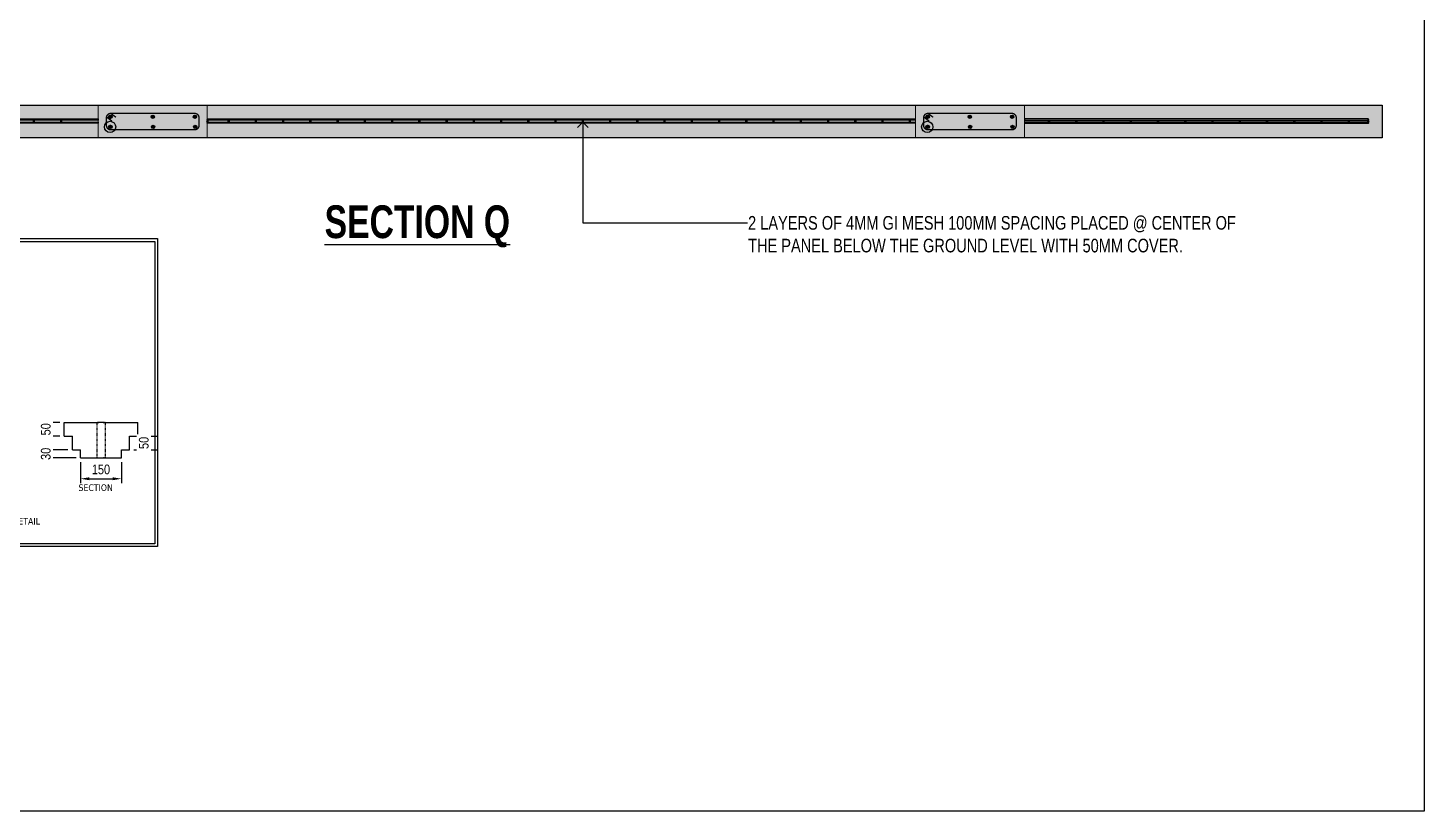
# Model space of a CAD drawing. Header units: centimetres. Extents: x -6122352 to 6876996, y -1694241 to 2592194.
# Drawn here: x 2996573 to 3001697, y -661811 to -658938 of the extents above; entities that cross this region are included whole.
import ezdxf
from ezdxf import colors
from ezdxf.entities.mleader import LeaderData, LeaderLine
from ezdxf.math import Vec2, Vec3

# ---------------------------------------------------------------- set-up
doc = ezdxf.new("R2010")
doc.units = ezdxf.units.CM
doc.header["$MEASUREMENT"] = 0
doc.header["$PDMODE"] = 66
doc.header["$PDSIZE"] = 100
doc.linetypes.add('CENTER', pattern=[2, 1.25, -0.25, 0.25, -0.25])
doc.linetypes.add('DXK_LINE_DOT2', pattern=[3.9198, 1.9599, -1.9599])
doc.layers.get('Defpoints').update_dxf_attribs({"color": 255, "linetype": 'CENTER'})
doc.layers.add('00-MI-DIM', color=7, linetype='Continuous')
doc.layers.add('SECTION', color=130, linetype='Continuous')
doc.styles.add('AR_TXT_1', font='swissc.ttf')
doc.styles.add('JWC 2.5MM', font='GOTHIC.TTF', dxfattribs={"width": 0.8, "height": 2.5})
doc.styles.add('JWC STD', font='swissc.ttf', dxfattribs={"width": 0.9})
doc.styles.add('tahoma', font='tahoma.ttf')
doc.dimstyles.new('JWC Swis', dxfattribs={"dimscale": 25, "dimtxt": 2.2, "dimasz": 2, "dimexe": 1, "dimexo": 1, "dimgap": 1, "dimtad": 1, "dimdec": 0, "dimzin": 0, "dimdsep": 46, "dimtxsty": 'AR_TXT_1', "dimcen": 0, "dimclrd": 1, "dimclre": 1, "dimclrt": 7, "dimadec": 0, "dimazin": 0, "dimtfac": 1, "dimtdec": 0, "dimtix": 1, "dimtofl": 0, "dimtmove": 0, "dimatfit": 3, "dimfxl": 1, "dimtfill": 1, "dimtfillclr": 256, "dimtolj": 1, "dimtzin": 0, "dimlwd": -1, "dimlwe": -1, "dimarcsym": 0})
pattern_1 = [(50, (-6588986.766, -3490228.35), (14.345203652, -1.2550427), [1.5, -16.5]), (355, (-6588986.766, -3490228.35), (-2.775026672, 15.043842674), [1.2, -13.2]), (100.45144446, (-6588985.571, -3490228.455), (11.570176935, 13.78879982), [1.27480384, -14.02284224]), (46.1842, (-6588986.766, -3490224.35), (21.344826613, -3.310385616), [2.25, -24.75]), (96.6356355, (-6588984.987, -3490224.626), (18.693238913, 19.482372015), [1.91220684, -21.0342752]), (351.184164, (-6588986.766, -3490224.35), (18.6932389, 19.482372005), [1.8, -19.80000002]), (21, (-6588984.766, -3490225.35), (11.938141042, -8.052377813), [1.5, -16.5]), (326, (-6588984.766, -3490225.35), (4.866306638, 14.5030009), [1.2, -13.2]), (71.45144474, (-6588983.771, -3490226.021), (16.804447535, 6.450623056), [1.2748038, -14.02284224]), (37.5, (-6588986.766, -3490228.35), (0.2431971063, 6.6578770766), [0, -13.04, 0, -13.4, 0, -13.25]), (7.5, (-6588986.766, -3490228.35), (5.261390749, 7.8882342376), [0, -7.64, 0, -12.74, 0, -5.05]), (327.5, (-6588991.226, -3490228.35), (10.6764487234, -0.4510974347), [0, -5, 0, -15.6, 0, -20.7]), (317.5, (-6588993.226, -3490228.35), (11.663723387, 2.002099647), [0, -6.5, 0, -10.36, 0, -14.7])]
pattern_2 = [(50, (-6585987.616, -3490228.337), (14.345203652, -1.2550427), [1.5, -16.5]), (355, (-6585987.616, -3490228.337), (-2.775026672, 15.043842674), [1.2, -13.2]), (100.45144446, (-6585986.421, -3490228.441), (11.570176935, 13.78879982), [1.27480384, -14.02284224]), (46.1842, (-6585987.616, -3490224.337), (21.344826613, -3.310385616), [2.25, -24.75]), (96.6356355, (-6585985.838, -3490224.613), (18.693238913, 19.482372015), [1.91220684, -21.0342752]), (351.184164, (-6585987.616, -3490224.337), (18.6932389, 19.482372005), [1.8, -19.80000002]), (21, (-6585985.616, -3490225.337), (11.938141042, -8.052377813), [1.5, -16.5]), (326, (-6585985.616, -3490225.337), (4.866306638, 14.5030009), [1.2, -13.2]), (71.45144474, (-6585984.621, -3490226.008), (16.804447535, 6.450623056), [1.2748038, -14.02284224]), (37.5, (-6585987.6163, -3490228.3367), (0.2431971063, 6.6578770766), [0, -13.04, 0, -13.4, 0, -13.25]), (7.5, (-6585987.616, -3490228.337), (5.261390749, 7.8882342376), [0, -7.64, 0, -12.74, 0, -5.05]), (327.5, (-6585992.0763, -3490228.3367), (10.6764487234, -0.4510974347), [0, -5, 0, -15.6, 0, -20.7]), (317.5, (-6585994.076, -3490228.337), (11.663723387, 2.002099647), [0, -6.5, 0, -10.36, 0, -14.7])]

# ---------------------------------------------------------------- blocks, each defined once
blk = doc.blocks.new('COPING-SEC')
at = {"color": 144, "linetype": 'Continuous', "true_color": 0x1571b2}
for p, q in [((-33109, 19138.3), (-32982.2, 19138.3)), ((-33109, 19088.3), (-33109, 19138.3)), ((-32981.5, 19138.3), (-32982.2, 19138.3)), ((-32965.9, 19138.3), (-32981.5, 19138.3)), ((-32965.9, 19138.3), (-32839, 19138.3)), ((-32839, 19088.3), (-32839, 19138.3)), ((-33109, 19088.3), (-33079, 19088.3)), ((-33079, 19038.3), (-33079, 19088.3)), ((-32869, 19038.3), (-32869, 19088.3)), ((-32869, 19088.3), (-32839, 19088.3)), ((-33079, 19038.3), (-33049, 19038.3)), ((-33049, 19008.3), (-33049, 19038.3)), ((-32899, 19038.3), (-32869, 19038.3)), ((-32899, 19008.3), (-32899, 19038.3)), ((-33049, 19008.3), (-32982.2, 19008.3)), ((-33034, 19008.3), (-32914, 19008.3)), ((-32965.9, 19008.3), (-32899, 19008.3))]:
    blk.add_line(p, q, dxfattribs=at)
at = {"color": 144, "linetype": 'DXK_LINE_DOT2', "true_color": 0x1571b2}
for p, q in [((-32989, 19138.3), (-32989, 19008.3)), ((-32982.2, 19138.3), (-32989, 19138.3)), ((-32959, 19138.3), (-32965.9, 19138.3)), ((-32959, 19138.3), (-32959, 19008.3)), ((-32989, 19008.3), (-32982.2, 19008.3)), ((-32959, 19008.3), (-32965.9, 19008.3))]:
    blk.add_line(p, q, dxfattribs=at)
blk = doc.blocks.new('_Open90')
at = {"color": 0, "linetype": 'ByBlock', "lineweight": -2}
for p, q in [((0, 0), (-1, 0)), ((-0.5, 0.5), (0, 0)), ((0, 0), (-0.5, -0.5))]:
    blk.add_line(p, q, dxfattribs=at)
blk = doc.blocks.new('*D637')
at = {"layer": '00-MI-DIM', "color": 1, "ltscale": 20, "transparency": 16777216}
for p, q in [((2996689.9, -660385.2), (2996656.5, -660385.2)), ((2996689.9, -660435.2), (2996656.5, -660435.2))]:
    blk.add_line(p, q, dxfattribs=at)
at = {"layer": 'Defpoints', "color": 0, "ltscale": 20, "transparency": 16777216}
for p in [(2996705.9, -660385.2), (2996705.9, -660435.2)]:
    blk.add_point(p, dxfattribs=at)
at = {"layer": '00-MI-DIM', "color": 7, "ltscale": 20, "transparency": 16777216, "insert": (2996638.5, -660410.2), "char_height": 35.2, "attachment_point": 5, "rotation": 90, "style": 'AR_TXT_1', "bg_fill": 3, "box_fill_scale": 1.25, "bg_fill_color": 256, "bg_fill_true_color": 13158600, "bg_fill_transparency": 0}
blk.add_mtext('\\A1;50', dxfattribs=at)
at = {"layer": 'Defpoints', "color": 0, "ltscale": 20, "transparency": 16777216}
blk.add_point((2996672.5, -660435.2), dxfattribs=at)
blk = doc.blocks.new('*D638')
at = {"layer": '00-MI-DIM', "color": 1, "ltscale": 20, "transparency": 16777216}
for p, q in [((2996719.9, -660485.2), (2996656.5, -660485.2)), ((2996749.9, -660515.2), (2996656.5, -660515.2))]:
    blk.add_line(p, q, dxfattribs=at)
at = {"layer": 'Defpoints', "color": 0, "ltscale": 20, "transparency": 16777216}
for p in [(2996735.9, -660485.2), (2996765.9, -660515.2)]:
    blk.add_point(p, dxfattribs=at)
at = {"layer": '00-MI-DIM', "color": 7, "ltscale": 20, "transparency": 16777216, "insert": (2996638.5, -660500.2), "char_height": 35.2, "attachment_point": 5, "rotation": 90, "style": 'AR_TXT_1', "bg_fill": 3, "box_fill_scale": 1.25, "bg_fill_color": 256, "bg_fill_true_color": 13158600, "bg_fill_transparency": 0}
blk.add_mtext('\\A1;30', dxfattribs=at)
at = {"layer": 'Defpoints', "color": 0, "ltscale": 20, "transparency": 16777216}
blk.add_point((2996672.5, -660515.2), dxfattribs=at)
blk = doc.blocks.new('*D639')
at = {"layer": '00-MI-DIM', "color": 1, "ltscale": 20, "transparency": 16777216}
for p, q in [((2996961.9, -660435.2), (2997048.2, -660435.2)), ((2996961.9, -660485.2), (2997048.2, -660485.2))]:
    blk.add_line(p, q, dxfattribs=at)
at = {"layer": '00-MI-DIM', "color": 7, "ltscale": 20, "transparency": 16777216, "insert": (2996998.2, -660460.2), "char_height": 35.2, "attachment_point": 5, "rotation": 90, "style": 'AR_TXT_1', "bg_fill": 3, "box_fill_scale": 1.25, "bg_fill_color": 256, "bg_fill_true_color": 13158600, "bg_fill_transparency": 0}
blk.add_mtext('\\A1;50', dxfattribs=at)
at = {"layer": 'Defpoints', "color": 0, "ltscale": 20, "transparency": 16777216}
for p in [(2996945.9, -660435.2), (2996945.9, -660485.2), (2997032.2, -660485.2)]:
    blk.add_point(p, dxfattribs=at)
blk = doc.blocks.new('*D640')
at = {"layer": '00-MI-DIM', "color": 1, "ltscale": 20, "transparency": 16777216}
for p, q in [((2996765.9, -660531.2), (2996765.9, -660607.6)), ((2996915.9, -660531.2), (2996915.9, -660607.6)), ((2996797.9, -660591.6), (2996883.9, -660591.6))]:
    blk.add_line(p, q, dxfattribs=at)
for points in [[(2996797.9, -660586.3), (2996797.9, -660597), (2996765.9, -660591.6)], [(2996883.9, -660586.3), (2996883.9, -660597), (2996915.9, -660591.6)]]:
    blk.add_solid(points, dxfattribs=at)
at = {"layer": 'Defpoints', "color": 0, "ltscale": 20, "transparency": 16777216}
for p in [(2996765.9, -660515.2), (2996915.9, -660515.2), (2996915.9, -660591.6)]:
    blk.add_point(p, dxfattribs=at)
at = {"layer": '00-MI-DIM', "color": 7, "ltscale": 20, "transparency": 16777216, "insert": (2996840.9, -660557.6), "char_height": 35.2, "attachment_point": 5, "style": 'AR_TXT_1', "bg_fill": 3, "box_fill_scale": 1.25, "bg_fill_color": 256, "bg_fill_true_color": 13158600, "bg_fill_transparency": 0}
blk.add_mtext('\\A1;150', dxfattribs=at)

msp = doc.modelspace()

# ---------------------------------------------------------------- hatches: boundary and pattern name
at = {"layer": 'SECTION', "ltscale": 20}
h = msp.add_hatch(dxfattribs=at)
h.set_pattern_fill('AR-CONC', color=8, scale=5)
h.set_pattern_definition([(50, (-6605864.99, -3485668.882), (35.86300913, -3.13760675), [3.75, -41.25]), (355, (-6605864.99, -3485668.88), (-6.93756668, 37.60960669), [3, -33]), (100.45144446, (-6605862.003, -3485669.143), (28.92544234, 34.47199955), [3.1870096, -35.0571056]), (46.1842, (-6605864.99, -3485658.88), (53.36206653, -8.27596404), [5.625, -61.875]), (96.6356355, (-6605860.544, -3485659.57), (46.73309728, 48.70593004), [4.7805171, -52.585688]), (351.184164, (-6605864.99, -3485658.88), (46.73309725, 48.70593), [4.5, -49.50000005]), (21, (-6605859.99, -3485661.382), (29.84535261, -20.13094453), [3.75, -41.25]), (326, (-6605859.99, -3485661.38), (12.1657666, 36.25750225), [3, -33]), (71.45144474, (-6605857.504, -3485663.06), (42.01111884, 16.12655764), [3.1870095, -35.0571056]), (37.5, (-6605864.991, -3485668.882), (0.607992766, 16.644692692), [0, -32.6, 0, -33.5, 0, -33.125]), (7.5, (-6605864.991, -3485668.882), (13.153476872, 19.720585594), [0, -19.1, 0, -31.85, 0, -12.625]), (327.5, (-6605876.141, -3485668.882), (26.691121809, -1.127743587), [0, -12.5, 0, -39, 0, -51.75]), (317.5, (-6605881.14, -3485668.882), (29.159308467, 5.005249117), [0, -16.25, 0, -25.9, 0, -36.75])])
h.paths.add_polyline_path([(2995542.605, -659221.44704), (2995542.605, -659341.43361), (3001542.605, -659341.43361), (3001542.605, -659221.44704)])
h = msp.add_hatch(dxfattribs=at)
h.set_pattern_fill('AR-CONC', color=8, scale=2)
h.set_pattern_definition(pattern_1)
h.paths.add_polyline_path([(2996830.91995, -659221.44704), (2996830.91995, -659341.44704), (2997230.91995, -659341.44704), (2997230.91995, -659221.44704)])
h.paths.add_polyline_path([(2997184.91995, -659251.44704, -0.4142135624), (2997200.91995, -659267.44704), (2997200.91995, -659295.44704, -0.4142135624), (2997184.91995, -659311.44704), (2996876.91995, -659311.44704, -0.4142135624), (2996860.91995, -659295.44704), (2996860.91995, -659267.44704, -0.4142135624), (2996876.91995, -659251.44704)], flags=16)
h = msp.add_hatch(dxfattribs=at)
h.set_pattern_fill('AR-CONC', color=8, scale=2)
h.set_pattern_definition(pattern_2)
h.paths.add_polyline_path([(2999830.06982, -659221.43361), (2999830.06982, -659341.43361), (3000230.06982, -659341.43361), (3000230.06982, -659221.43361)])
h.paths.add_polyline_path([(3000184.06982, -659251.43361, -0.4142135624), (3000200.06982, -659267.43361), (3000200.06982, -659295.43361, -0.4142135624), (3000184.06982, -659311.43361), (2999876.06982, -659311.43361, -0.4142135624), (2999860.06982, -659295.43361), (2999860.06982, -659267.43361, -0.4142135624), (2999876.06982, -659251.43361)], flags=16)
h = msp.add_hatch(dxfattribs=at)
h.set_pattern_fill('AR-CONC', color=8, scale=2)
h.set_pattern_definition(pattern_1)
h.paths.add_polyline_path([(2997184.91995, -659311.44704, 0.4142135624), (2997200.91995, -659295.44704), (2997200.91995, -659267.44704, 0.4142135624), (2997184.91995, -659251.44704), (2996876.91995, -659251.44704, 0.4142135624), (2996860.91995, -659267.44704), (2996860.91995, -659295.44704, 0.4142135624), (2996876.91995, -659311.44704)])
at = {"layer": 'SECTION', "ltscale": 20, "true_color": 0xf4aa43}
h = msp.add_hatch(color=43, dxfattribs=at)
h.dxf.hatch_style = 1
h.paths.add_polyline_path([(2996881.16724, -659263.66491, 1), (2996869.16724, -659263.66491, 1)])
h = msp.add_hatch(color=43, dxfattribs=at)
h.dxf.hatch_style = 1
h.paths.add_polyline_path([(2997036.84823, -659263.66491, 1), (2997024.84823, -659263.66491, 1)])
h = msp.add_hatch(color=43, dxfattribs=at)
h.dxf.hatch_style = 1
h.paths.add_polyline_path([(2997191.80083, -659263.66491, 1), (2997179.80083, -659263.66491, 1)])
at = {"layer": 'SECTION', "ltscale": 20}
h = msp.add_hatch(dxfattribs=at)
h.set_pattern_fill('AR-CONC', color=8, scale=2)
h.set_pattern_definition(pattern_2)
h.paths.add_polyline_path([(3000184.06982, -659311.43361, 0.4142135624), (3000200.06982, -659295.43361), (3000200.06982, -659267.43361, 0.4142135624), (3000184.06982, -659251.43361), (2999876.06982, -659251.43361, 0.4142135624), (2999860.06982, -659267.43361), (2999860.06982, -659295.43361, 0.4142135624), (2999876.06982, -659311.43361)])
at = {"layer": 'SECTION', "ltscale": 20, "true_color": 0xf4aa43}
h = msp.add_hatch(color=43, dxfattribs=at)
h.dxf.hatch_style = 1
h.paths.add_polyline_path([(2999880.80287, -659263.65148, 1), (2999868.80287, -659263.65148, 1)])
h = msp.add_hatch(color=43, dxfattribs=at)
h.dxf.hatch_style = 1
h.paths.add_polyline_path([(3000035.24194, -659263.66491, 1), (3000023.24194, -659263.66491, 1)])
h = msp.add_hatch(color=43, dxfattribs=at)
h.dxf.hatch_style = 1
h.paths.add_polyline_path([(3000190.9507, -659263.65148, 1), (3000178.9507, -659263.65148, 1)])
h = msp.add_hatch(color=43, dxfattribs=at)
h.dxf.hatch_style = 1
h.paths.add_polyline_path([(2996882.44112, -659300.78194, 1), (2996870.44112, -659300.78194, 1)])
h = msp.add_hatch(color=43, dxfattribs=at)
h.dxf.hatch_style = 1
h.paths.add_polyline_path([(2997038.12211, -659300.78194, 1), (2997026.12211, -659300.78194, 1)])
h = msp.add_hatch(color=43, dxfattribs=at)
h.dxf.hatch_style = 1
h.paths.add_polyline_path([(2997193.07471, -659300.78194, 1), (2997181.07471, -659300.78194, 1)])
h = msp.add_hatch(color=43, dxfattribs=at)
h.dxf.hatch_style = 1
h.paths.add_polyline_path([(2999882.07675, -659300.76851, 1), (2999870.07675, -659300.76851, 1)])
h = msp.add_hatch(color=43, dxfattribs=at)
h.dxf.hatch_style = 1
h.paths.add_polyline_path([(3000036.51582, -659300.78194, 1), (3000024.51582, -659300.78194, 1)])
h = msp.add_hatch(color=43, dxfattribs=at)
h.dxf.hatch_style = 1
h.paths.add_polyline_path([(3000192.22458, -659300.76851, 1), (3000180.22458, -659300.76851, 1)])

# ---------------------------------------------------------------- linework, layer by layer
at = {"color": 11, "ltscale": 20, "true_color": 0xf27172}
for points in [[(2995594.82425, -659271.77366), (2996830.30122, -659271.77366), (2996830.30122, -659275.77366), (2995594.81672, -659275.77368)], [(2997232.0539, -659271.77366), (2999829.41655, -659271.77366), (2999829.41655, -659275.77366), (2997232.04637, -659275.77368)], [(3001491.38576, -659271.77366), (3000230.67639, -659271.77366), (3000230.67639, -659275.77366), (3001491.39328, -659275.77368)], [(2995594.81672, -659283.77365), (2996830.2937, -659283.77365), (2996830.2937, -659287.77365), (2995594.8092, -659287.77366)], [(2997232.04637, -659283.77365), (2999829.41655, -659283.77365), (2999829.41655, -659287.77365), (2997232.03885, -659287.77366)], [(3001491.39328, -659283.77365), (3000230.68392, -659283.77365), (3000230.68392, -659287.77365), (3001491.40081, -659287.77366)]]:
    msp.add_lwpolyline(points, dxfattribs=at)
at = {"color": 8}
for points in [[(2995664.78397, -659710.80264), (2997048.38607, -659710.80264), (2997048.38607, -660840.59534), (2995664.78397, -660840.59534)], [(2995674.78397, -659720.80264), (2997038.38607, -659720.80264), (2997038.38607, -660830.59534), (2995674.78397, -660830.59534)]]:
    msp.add_lwpolyline(points, close=True, dxfattribs=at)
at = {"color": 11, "ltscale": 20, "true_color": 0xf27172}
for centre in [(2996594.82425, -659277.77366), (2996594.82425, -659281.77366), (2996694.82425, -659277.77366), (2996694.82425, -659281.77366), (2997232.0539, -659277.77366), (2997232.0539, -659281.77366), (2997309.50434, -659277.77366), (2997309.50434, -659281.77366), (2997409.50434, -659277.77366), (2997409.50434, -659281.77366), (2997509.50434, -659277.77366), (2997509.50434, -659281.77366), (2997609.50434, -659277.77366), (2997609.50434, -659281.77366), (2997709.50434, -659277.77366), (2997709.50434, -659281.77366), (2997809.50434, -659277.77366), (2997809.50434, -659281.77366), (2997909.50434, -659277.77366), (2997909.50434, -659281.77366), (2998009.50434, -659277.77366), (2998009.50434, -659281.77366), (2998109.50306, -659277.77366), (2998109.50306, -659281.77366), (2998109.50434, -659277.77366), (2998109.50434, -659281.77366), (2998209.50306, -659277.77366), (2998209.50306, -659281.77366), (2998309.50306, -659277.77366), (2998309.50306, -659281.77366), (2998409.50306, -659277.77366), (2998409.50306, -659281.77366), (2998509.50306, -659277.77366), (2998509.50306, -659281.77366), (2998609.50306, -659277.77366), (2998609.50306, -659281.77366), (2998709.50306, -659277.77366), (2998709.50306, -659281.77366), (2998809.50306, -659277.77366), (2998809.50306, -659281.77366), (2998909.50306, -659277.77366), (2998909.50306, -659281.77366), (2999009.48955, -659277.77365), (2999009.48955, -659281.77365), (2999009.50306, -659277.77366), (2999009.50306, -659281.77366), (2999109.48955, -659277.77365), (2999109.48955, -659281.77365), (2999209.48955, -659277.77365), (2999209.48955, -659281.77365), (2999309.48955, -659277.77365), (2999309.48955, -659281.77365), (2999409.48955, -659277.77365), (2999409.48955, -659281.77365), (2999509.48955, -659277.77365), (2999509.48955, -659281.77365), (2999609.48955, -659277.77365), (2999609.48955, -659281.77365), (2999709.48955, -659277.77365), (2999709.48955, -659281.77365), (2999809.48955, -659277.77365), (2999809.48955, -659281.77365), (3000320.38576, -659277.77366), (3000320.38576, -659281.77366), (3000420.38576, -659277.77366), (3000420.38576, -659277.77366), (3000420.38576, -659281.77366), (3000420.38576, -659281.77366), (3000520.38576, -659277.77366), (3000520.38576, -659281.77366), (3000620.38576, -659277.77366), (3000620.38576, -659281.77366), (3000720.38576, -659277.77366), (3000720.38576, -659281.77366), (3000820.38576, -659277.77366), (3000820.38576, -659281.77366), (3000920.38576, -659277.77366), (3000920.38576, -659281.77366), (3001020.38576, -659277.77366), (3001020.38576, -659281.77366), (3001120.38576, -659277.77366), (3001120.38576, -659281.77366), (3001220.38576, -659277.77366), (3001220.38576, -659281.77366), (3001320.38576, -659277.77366), (3001320.38576, -659281.77366), (3001420.38576, -659277.77366), (3001420.38576, -659281.77366), (3001491.38576, -659273.77366), (3001491.38576, -659277.77366), (3001491.38576, -659277.77366), (3001491.38576, -659281.77366), (3001491.38576, -659281.77366), (3001491.38576, -659285.77366)]:
    msp.add_circle(centre, 2, dxfattribs=at)
for centre, start, end in [((2997232.0539, -659273.77366), 90, 270), ((3001491.38576, -659273.77366), 270, 90), ((2997232.0539, -659285.77366), 90, 270.00000064), ((3001491.38576, -659285.77366), 269.99999936, 90)]:
    msp.add_arc(centre, 2, start, end, dxfattribs=at)
at = {"layer": 'Defpoints'}
msp.add_lwpolyline([(2989228.91841, -653742.22545), (3001696.72694, -653742.22545), (3001696.72694, -661810.59624), (2989228.91841, -661810.59624)], close=True, dxfattribs=at)
at = {"layer": 'SECTION', "color": 0, "ltscale": 20}
msp.add_lwpolyline([(2995542.605, -659221.44704), (3001542.605, -659221.44704), (3001542.605, -659341.43361), (2995542.605, -659341.43361)], close=True, dxfattribs=at)
at = {"layer": 'SECTION', "color": 5, "ltscale": 20, "const_width": 3}
for points in [[(2996830.91995, -659221.44704), (2997230.91995, -659221.44704), (2997230.91995, -659341.44704), (2996830.91995, -659341.44704)], [(2999830.06982, -659221.43361), (3000230.06982, -659221.43361), (3000230.06982, -659341.43361), (2999830.06982, -659341.43361)], [(2999830.91995, -659221.44704), (3000230.91995, -659221.44704), (3000230.91995, -659341.44704), (2999830.91995, -659341.44704)]]:
    msp.add_lwpolyline(points, close=True, dxfattribs=at)
at = {"layer": 'SECTION', "color": 0, "ltscale": 20, "const_width": 5}
for points in [[(2996876.91995, -659251.44704), (2997184.91995, -659251.44704, -0.4142135624), (2997200.91995, -659267.44704), (2997200.91995, -659295.44704, -0.4142135624), (2997184.91995, -659311.44704), (2996876.91995, -659311.44704, -0.4142135624), (2996860.91995, -659295.44704), (2996860.91995, -659267.44704, -0.4142135624)], [(2999876.06982, -659251.43361), (3000184.06982, -659251.43361, -0.4142135624), (3000200.06982, -659267.43361), (3000200.06982, -659295.43361, -0.4142135624), (3000184.06982, -659311.43361), (2999876.06982, -659311.43361, -0.4142135624), (2999860.06982, -659295.43361), (2999860.06982, -659267.43361, -0.4142135624)]]:
    msp.add_lwpolyline(points, format="xyb", close=True, dxfattribs=at)
for points in [[(2996861.12775, -659264.87671), (2996881.46048, -659279.55193)], [(2996876.91995, -659251.44704), (2996895.94718, -659265.70058)], [(2999860.27763, -659264.86328), (2999880.61035, -659279.5385)], [(2999876.06982, -659251.43361), (2999895.09706, -659265.68714)]]:
    msp.add_lwpolyline(points, dxfattribs=at)
at = {"layer": 'SECTION', "color": 3, "ltscale": 20}
for centre in [(2996874.46894, -659301.00015), (2999873.61881, -659300.98671)]:
    msp.add_circle(centre, 20.72541, dxfattribs=at)
at = {"layer": 'SECTION', "color": 6, "ltscale": 20}
for centre in [(2996875.16724, -659263.66491), (2996876.03907, -659263.66491), (2997030.84823, -659263.66491), (2997185.80083, -659263.66491), (2999874.80287, -659263.65148), (2999875.18895, -659263.65148), (3000029.24194, -659263.66491), (3000184.9507, -659263.65148), (2996874.76519, -659300.78194), (2996876.44112, -659300.78194), (2997032.12211, -659300.78194), (2997187.07471, -659300.78194), (2999873.91506, -659300.76851), (2999876.07675, -659300.76851), (3000030.51582, -659300.78194), (3000186.22458, -659300.76851)]:
    msp.add_circle(centre, 6, dxfattribs=at)

# ---------------------------------------------------------------- block references
msp.add_blockref('COPING-SEC', (3029814.97791, -679523.50763))

# ---------------------------------------------------------------- texts
at = {"color": 7, "linetype": 'Continuous', "style": 'tahoma'}
msp.add_text('SECTION', height=24.235026, dxfattribs=at).set_placement((2996758.53273, -660636.36123))
at = {"layer": 'Defpoints', "color": 7, "linetype": 'Continuous', "style": 'tahoma'}
msp.add_text('RCC/GRP COPING COVER DETAIL', height=24.235026, dxfattribs=at).set_placement((2996148.3067, -660759.59512))
at = {"layer": 'SECTION', "color": 0, "insert": (2997661.80166, -659588.82385), "char_height": 120, "attachment_point": 1, "style": 'JWC STD'}
msp.add_mtext_dynamic_manual_height_columns('{\\fSwis721 Cn BT|b1|i0|c0|p34;\\LSECTION Q}', width=1995.6601303, gutter_width=10, heights=[0], dxfattribs=at)

# ---------------------------------------------------------------- leaders
at = {"color": 0, "ltscale": 20}
ml = msp.add_multileader_mtext('Standard', dxfattribs=at)
ml.set_content('2 LAYERS OF 4MM GI MESH 100MM SPACING PLACED @ CENTER OF \\PTHE PANEL BELOW THE GROUND LEVEL WITH 50MM COVER.\\P ', style='JWC 2.5MM')
ml.set_leader_properties()
ml.set_arrow_properties(name='OPEN90')
ml.build(insert=Vec2(0, 0))
ml.multileader.update_dxf_attribs({"text_right_attachment_type": 6, "dogleg_length": 0.36, "arrow_head_size": 40, "scale": 20})
ctx = ml.context
ctx.base_point, ctx.scale, ctx.char_height, ctx.arrow_head_size, ctx.landing_gap_size, ctx.plane_origin = Vec3(2999214.02272, -659652.90859), 20, 50, 40, 1.8, Vec3(2998609.49679, -659283.77365)
ctx.right_attachment = 6
notes = []
notes.append((ctx, [(0, (1, 1, 0), (2998609.49679, -659652.90859), (1, 0), 604.52592, [(0, [(2998609.49679, -659283.77365)], 0, [])])]))
ctx.mtext.insert, ctx.mtext.flow_direction = Vec3(2999215.82272, -659627.90859), 5
for ctx, leaders in notes:
    for number, flags, end, landing, length, lines in leaders:
        leader = LeaderData()
        leader.index, (leader.has_last_leader_line, leader.has_dogleg_vector, leader.attachment_direction) = number, flags
        leader.last_leader_point, leader.dogleg_vector, leader.dogleg_length = Vec3(end), Vec3(landing), length
        for number, points, colour, breaks in lines:
            line = LeaderLine()
            line.index, line.vertices, line.color, line.breaks = number, Vec3.list(points), colors.encode_raw_color(colour), breaks
            leader.lines.append(line)
        ctx.leaders.append(leader)

# ---------------------------------------------------------------- next in the draw order: dimensions: what is measured, and where the dimension line sits
at = {"layer": '00-MI-DIM', "color": 10, "ltscale": 20}
for base, p1, p2, picture, middle in [((2996672.54402, -660435.22858), (2996705.93806, -660385.22858), (2996705.93806, -660435.22858), '*D637', (2996638.4983, -660410.22858)), ((2997032.23471, -660485.22858), (2996945.93806, -660435.22858), (2996945.93806, -660485.22858), '*D639', (2996998.189, -660460.22858)), ((2996672.54402, -660515.22858), (2996735.93806, -660485.22858), (2996765.93806, -660515.22858), '*D638', (2996638.4983, -660500.22858))]:
    dim = msp.add_linear_dim(base=base, p1=p1, p2=p2, angle=90, dimstyle='JWC Swis', dxfattribs=at)
    dim.commit()
    dim.dimension.update_dxf_attribs({"geometry": picture, "text_midpoint": middle})

# ---------------------------------------------------------------- next in the draw order: dimensions: what is measured, and where the dimension line sits
dim = msp.add_linear_dim(base=(2996915.93806, -660591.62872), p1=(2996765.93806, -660515.22858), p2=(2996915.93806, -660515.22858), dimstyle='JWC Swis', dxfattribs=at)
dim.commit()
dim.dimension.update_dxf_attribs({"geometry": '*D640', "text_midpoint": (2996840.93806, -660557.56015)})

doc.saveas('drawing.dxf')
